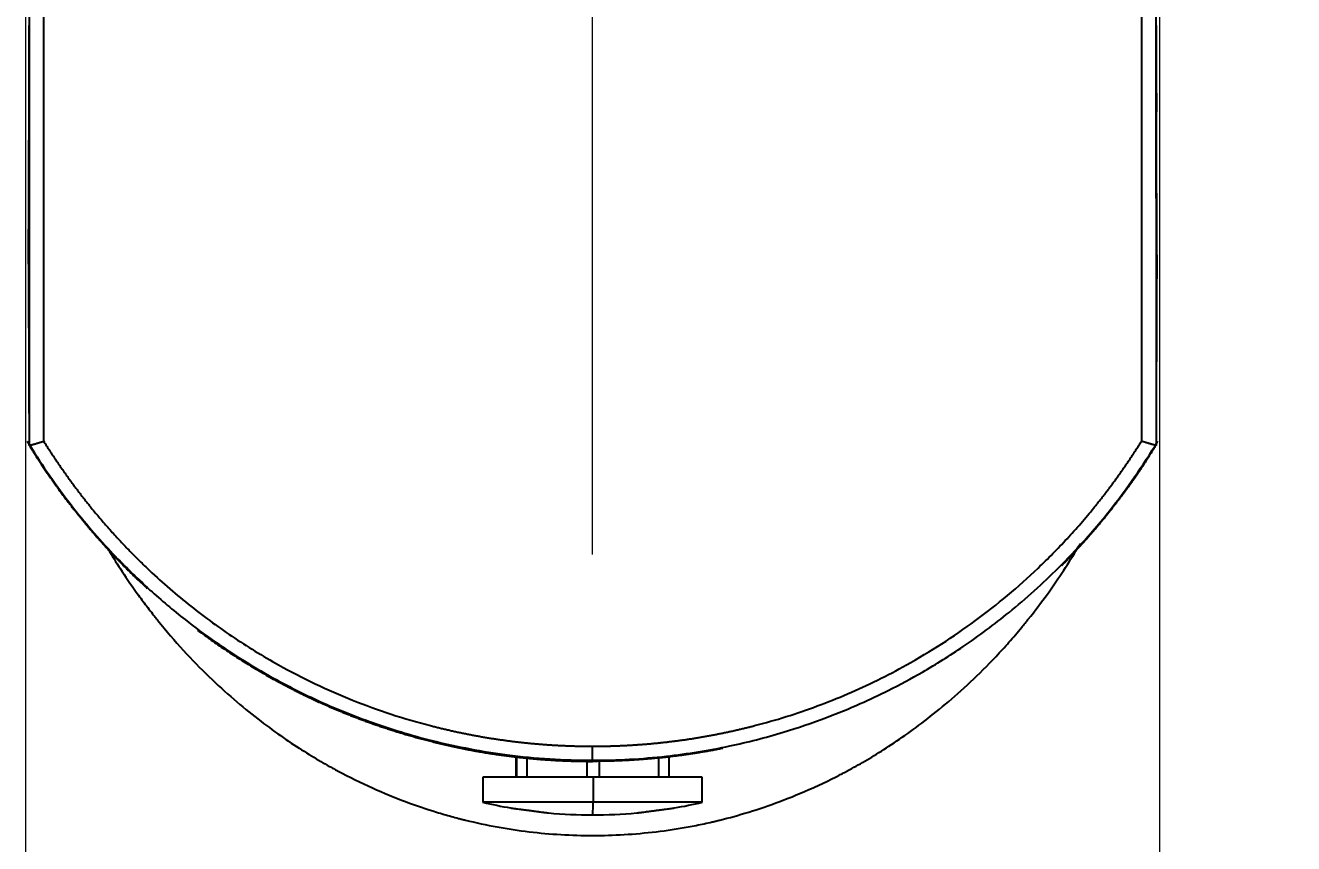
# Model space of a CAD drawing. Header units: inches. Extents: x 6245 to 6839, y 405 to 1245.
# Drawn here: x 6717.4 to 6767.8, y 675.7 to 708.2 of the extents above; entities that cross this region are included whole.
import ezdxf

# ---------------------------------------------------------------- set-up
doc = ezdxf.new("R2010")
doc.units = ezdxf.units.IN
doc.header["$LTSCALE"] = 4.84
doc.header["$MEASUREMENT"] = 0
doc.header["$PDMODE"] = 3
doc.header["$PDSIZE"] = 0.3125
doc.linetypes.add('CENTERX2', pattern=[20.32, 12.7, -2.54, 2.54, -2.54])
doc.layers.get('0').update_dxf_attribs({"linetype": 'CONTINUOUS', "lineweight": 13})
doc.layers.get('Defpoints').update_dxf_attribs({"color": 3, "linetype": 'CONTINUOUS'})
doc.layers.add('CENTER', color=1, linetype='CENTERX2', lineweight=15)
doc.styles.get("Standard").update_dxf_attribs({"font": 'arial.ttf', "width": 0.8})
doc.dimstyles.new('사본(2) DIMSTYLE_1', dxfattribs={"dimtxt": 7, "dimasz": 7, "dimexe": 1, "dimexo": 1, "dimgap": 3, "dimtad": 1, "dimtih": 1, "dimtoh": 1, "dimdec": 1, "dimdsep": 46, "dimtxsty": 'Standard', "dimcen": 0, "dimclrd": 3, "dimclre": 3, "dimclrt": 4, "dimadec": 1, "dimazin": 0, "dimtp": 0.3, "dimtm": 0.3, "dimtfac": 1, "dimtdec": 1, "dimtofl": 0, "dimtmove": 0, "dimatfit": 3, "dimfxl": 1, "dimtolj": 1, "dimtzin": 0, "dimarcsym": 0})

# ---------------------------------------------------------------- blocks, each defined once
blk = doc.blocks.new('*D25')
at = {"color": 3, "lineweight": -2, "transparency": 16777216}
for p, q in [((6746.292, 794.241), (6792.573, 794.241)), ((6791.573, 787.241), (6791.573, 726.079)), ((6791.573, 651.769), (6791.573, 712.931)), ((6766.792, 644.769), (6792.573, 644.769))]:
    blk.add_line(p, q, dxfattribs=at)
at = {"color": 3, "transparency": 16777216}
for points in [[(6790.406, 787.241), (6792.739, 787.241), (6791.573, 794.241)], [(6790.406, 651.769), (6792.739, 651.769), (6791.573, 644.769)]]:
    blk.add_solid(points, dxfattribs=at)
at = {"layer": 'Defpoints', "color": 0, "transparency": 16777216}
for p in [(6745.292, 794.241), (6765.792, 644.769), (6791.573, 644.769)]:
    blk.add_point(p, dxfattribs=at)
at = {"color": 4, "transparency": 16777216, "insert": (6791.573, 719.505), "char_height": 7, "attachment_point": 5}
blk.add_mtext('\\A1;149.5', dxfattribs=at)

msp = doc.modelspace()

# ---------------------------------------------------------------- linework, layer by layer
at = {"lineweight": -3, "extrusion": (-1, -2.22045e-16, 0)}
for p, q in [((6718.171, 691.647), (6718.171, 711.552)), ((6761.713, 711.552), (6761.713, 691.647)), ((6736.9, 679.122), (6736.9, 678.32)), ((6736.92, 679.121), (6736.92, 678.32)), ((6737.343, 678.32), (6737.343, 679.096)), ((6739.713, 678.959), (6739.713, 678.32)), ((6740.213, 678.32), (6740.213, 678.963)), ((6742.564, 679.113), (6742.564, 678.32)), ((6742.984, 678.32), (6742.984, 679.14)), ((6739.971, 678.32), (6735.592, 678.32)), ((6735.592, 678.32), (6735.592, 677.32)), ((6744.292, 678.32), (6739.971, 678.32)), ((6739.971, 678.32), (6739.971, 677.32)), ((6744.292, 677.32), (6744.292, 678.32)), ((6739.971, 677.32), (6735.592, 677.32)), ((6744.292, 677.32), (6739.971, 677.32))]:
    msp.add_line(p, q, dxfattribs=at)
at = {"lineweight": -3}
for start, end in [(256.8844, 260.2409), (279.7714, 283.1156), (264.7687, 270), (270, 275.2476)]:
    msp.add_arc((6739.942, 695.99), 19.17, start, end, dxfattribs=at)
msp.add_ellipse((6739.942, 695.99), major_axis=(0, -19.17), ratio=0.006581, start_param=0, end_param=0.228911, dxfattribs=at)
for points in [[(6717.442, 751.269), (6717.442, 702.519), (6717.442, 653.769)], [(6762.442, 677.769), (6762.442, 739.019), (6762.442, 751.269)], [(6762.442, 653.769), (6762.442, 665.769), (6762.442, 677.769)]]:
    msp.add_open_spline(points, degree=2)
for points, degree in [([(6717.592, 711.722), (6717.591, 704.973), (6717.591, 698.225), (6717.591, 691.477)], 3), ([(6762.292, 711.722), (6762.293, 704.971), (6762.293, 698.222), (6762.293, 691.477)], 3), ([(6717.577, 705.288), (6717.574, 703.526), (6717.568, 702.489)], 2), ([(6762.316, 702.489), (6762.31, 703.526), (6762.307, 705.288)], 2), ([(6717.569, 702.489), (6717.567, 702.19), (6717.566, 701.89), (6717.565, 701.591)], 3), ([(6762.319, 701.591), (6762.318, 701.89), (6762.317, 702.19), (6762.315, 702.489)], 3), ([(6717.565, 701.591), (6717.562, 700.743), (6717.559, 699.896), (6717.557, 699.048)], 3), ([(6762.327, 699.048), (6762.325, 699.896), (6762.322, 700.743), (6762.319, 701.591)], 3), ([(6717.557, 699.048), (6717.558, 698.9), (6717.559, 698.755), (6717.56, 698.611)], 3), ([(6762.327, 699.048), (6762.326, 698.901), (6762.325, 698.756), (6762.324, 698.611)], 3)]:
    msp.add_open_spline(points, degree=degree, dxfattribs=at)
for points, knots in [([(6717.584, 708.154), (6717.584, 708.135), (6717.584, 708.097), (6717.584, 708.04), (6717.584, 707.983), (6717.584, 707.927), (6717.584, 707.872), (6717.583, 707.817), (6717.583, 707.763), (6717.583, 707.709), (6717.583, 707.656), (6717.583, 707.603), (6717.583, 707.551), (6717.583, 707.5), (6717.583, 707.448), (6717.582, 707.398), (6717.582, 707.348), (6717.582, 707.298), (6717.582, 707.249), (6717.582, 707.2), (6717.582, 707.152), (6717.582, 707.104), (6717.582, 707.056), (6717.581, 707.01), (6717.581, 706.963), (6717.581, 706.917), (6717.581, 706.871), (6717.581, 706.754), (6717.58, 706.566), (6717.58, 706.312), (6717.579, 706.062), (6717.578, 705.816), (6717.578, 705.654), (6717.578, 705.572)], [0, 0, 0, 0, 0.020289, 0.040466, 0.060532, 0.080487, 0.10033, 0.120063, 0.139686, 0.159198, 0.178601, 0.197893, 0.217076, 0.23615, 0.255114, 0.27397, 0.292716, 0.311354, 0.329884, 0.348306, 0.366619, 0.384825, 0.402923, 0.420914, 0.438798, 0.456574, 0.474244, 0.491806, 0.594173, 0.696139, 0.797743, 0.899018, 1, 1, 1, 1]), ([(6762.3, 708.154), (6762.3, 708.136), (6762.3, 708.099), (6762.3, 708.043), (6762.3, 707.985), (6762.3, 707.925), (6762.3, 707.864), (6762.301, 707.801), (6762.301, 707.736), (6762.301, 707.67), (6762.301, 707.601), (6762.301, 707.532), (6762.301, 707.46), (6762.301, 707.388), (6762.302, 707.313), (6762.302, 707.237), (6762.302, 707.16), (6762.302, 707.081), (6762.302, 707.001), (6762.303, 706.919), (6762.303, 706.794), (6762.303, 706.636), (6762.304, 706.461), (6762.304, 706.32), (6762.305, 706.123), (6762.305, 705.877), (6762.306, 705.669), (6762.306, 705.572)], [0, 0, 0, 0, 0.019153, 0.039028, 0.059626, 0.080947, 0.10299, 0.125757, 0.149246, 0.173458, 0.198392, 0.224049, 0.25043, 0.277532, 0.305358, 0.333906, 0.363177, 0.393171, 0.423887, 0.455326, 0.487488, 0.570544, 0.640418, 0.697109, 0.740618, 0.879871, 1, 1, 1, 1]), ([(6717.578, 705.572), (6717.578, 705.546), (6717.578, 705.495), (6717.577, 705.42), (6717.577, 705.352), (6717.577, 705.308), (6717.577, 705.288)], [0, 0, 0, 0, 0.275781, 0.540424, 0.793917, 1, 1, 1, 1]), ([(6762.306, 705.572), (6762.306, 705.55), (6762.306, 705.504), (6762.306, 705.436), (6762.307, 705.365), (6762.307, 705.294), (6762.307, 705.222), (6762.307, 705.148), (6762.307, 705.075), (6762.308, 705.002), (6762.308, 704.931), (6762.308, 704.862), (6762.308, 704.793), (6762.308, 704.748), (6762.308, 704.726)], [0, 0, 0, 0, 0.081189, 0.16369, 0.247504, 0.33263, 0.41907, 0.506823, 0.59485, 0.680544, 0.763905, 0.844934, 0.923632, 1, 1, 1, 1]), ([(6717.56, 698.607), (6717.56, 698.577), (6717.56, 698.516), (6717.561, 698.424), (6717.561, 698.332), (6717.562, 698.238), (6717.562, 698.143), (6717.563, 698.046), (6717.563, 697.948), (6717.564, 697.848), (6717.564, 697.747), (6717.565, 697.644), (6717.566, 697.539), (6717.566, 697.468), (6717.566, 697.433)], [0, 0, 0, 0, 0.077366, 0.155805, 0.23532, 0.315915, 0.397592, 0.480357, 0.564212, 0.649162, 0.735212, 0.822365, 0.910626, 1, 1, 1, 1]), ([(6762.324, 698.607), (6762.323, 698.562), (6762.323, 698.47), (6762.321, 698.33), (6762.32, 698.188), (6762.319, 698.043), (6762.318, 697.895), (6762.317, 697.744), (6762.316, 697.59), (6762.315, 697.486), (6762.315, 697.433)], [0, 0, 0, 0, 0.117598, 0.237295, 0.359099, 0.483017, 0.609058, 0.737229, 0.86754, 1, 1, 1, 1]), ([(6717.566, 697.433), (6717.566, 697.409), (6717.567, 697.361), (6717.567, 697.289), (6717.567, 697.216), (6717.568, 697.143), (6717.568, 697.068), (6717.568, 696.992), (6717.569, 696.916), (6717.569, 696.838), (6717.57, 696.76), (6717.57, 696.68), (6717.57, 696.6), (6717.571, 696.518), (6717.571, 696.435), (6717.572, 696.351), (6717.572, 696.266), (6717.573, 696.12), (6717.574, 695.904), (6717.575, 695.609), (6717.576, 695.289), (6717.578, 694.942), (6717.579, 694.666), (6717.58, 694.471), (6717.58, 694.367), (6717.581, 694.263), (6717.581, 694.157), (6717.581, 694.05), (6717.582, 693.942), (6717.582, 693.832), (6717.583, 693.722), (6717.583, 693.61), (6717.584, 693.497), (6717.584, 693.382), (6717.585, 693.267), (6717.585, 693.15), (6717.585, 693.031), (6717.586, 692.912), (6717.586, 692.79), (6717.587, 692.668), (6717.587, 692.544), (6717.588, 692.419), (6717.588, 692.292), (6717.589, 692.164), (6717.589, 692.034), (6717.59, 691.903), (6717.59, 691.77), (6717.591, 691.636), (6717.591, 691.545), (6717.591, 691.5)], [0, 0, 0, 0, 0.014424, 0.028955, 0.043594, 0.058341, 0.073195, 0.088159, 0.103231, 0.118413, 0.133705, 0.149107, 0.164619, 0.180242, 0.195977, 0.211824, 0.227784, 0.243856, 0.293519, 0.346524, 0.402886, 0.462621, 0.525749, 0.542815, 0.559972, 0.57722, 0.594561, 0.611993, 0.629518, 0.647136, 0.664847, 0.682651, 0.700549, 0.718541, 0.736628, 0.75481, 0.773087, 0.79146, 0.809929, 0.828495, 0.847157, 0.865917, 0.884775, 0.903731, 0.922786, 0.941939, 0.961193, 0.980546, 1, 1, 1, 1]), ([(6762.315, 697.433), (6762.315, 697.415), (6762.315, 697.379), (6762.315, 697.325), (6762.315, 697.27), (6762.315, 697.216), (6762.315, 697.161), (6762.315, 697.106), (6762.314, 697.051), (6762.314, 696.995), (6762.314, 696.94), (6762.314, 696.884), (6762.314, 696.828), (6762.314, 696.772), (6762.314, 696.716), (6762.314, 696.659), (6762.313, 696.602), (6762.313, 696.545), (6762.313, 696.488), (6762.313, 696.431), (6762.313, 696.374), (6762.313, 696.316), (6762.312, 696.258), (6762.312, 696.2), (6762.312, 696.142), (6762.312, 696.084), (6762.312, 696.025), (6762.311, 695.967), (6762.311, 695.908), (6762.311, 695.849), (6762.311, 695.79), (6762.31, 695.731), (6762.31, 695.671), (6762.31, 695.611), (6762.31, 695.552), (6762.309, 695.492), (6762.309, 695.431), (6762.309, 695.371), (6762.309, 695.311), (6762.308, 695.25), (6762.308, 695.189), (6762.308, 695.128), (6762.308, 695.067), (6762.307, 695.006), (6762.307, 694.945), (6762.307, 694.883), (6762.306, 694.821), (6762.306, 694.76), (6762.306, 694.698), (6762.306, 694.636), (6762.305, 694.573), (6762.305, 694.511), (6762.305, 694.448), (6762.304, 694.386), (6762.304, 694.323), (6762.304, 694.26), (6762.304, 694.197), (6762.303, 694.133), (6762.303, 694.07), (6762.303, 694.006), (6762.302, 693.943), (6762.302, 693.879), (6762.302, 693.815), (6762.302, 693.751), (6762.301, 693.686), (6762.301, 693.622), (6762.301, 693.558), (6762.3, 693.493), (6762.3, 693.428), (6762.3, 693.363), (6762.3, 693.298), (6762.299, 693.233), (6762.299, 693.168), (6762.299, 693.103), (6762.298, 693.037), (6762.298, 692.972), (6762.298, 692.906), (6762.298, 692.84), (6762.297, 692.774), (6762.297, 692.708), (6762.297, 692.642), (6762.297, 692.576), (6762.296, 692.509), (6762.296, 692.443), (6762.296, 692.376), (6762.296, 692.309), (6762.295, 692.242), (6762.295, 692.175), (6762.295, 692.108), (6762.295, 692.041), (6762.294, 691.974), (6762.294, 691.906), (6762.294, 691.839), (6762.294, 691.771), (6762.294, 691.704), (6762.293, 691.636), (6762.293, 691.568), (6762.293, 691.523), (6762.293, 691.5)], [0, 0, 0, 0, 0.01106, 0.022107, 0.033141, 0.044161, 0.055168, 0.066161, 0.077142, 0.088108, 0.099062, 0.110002, 0.120929, 0.131842, 0.142743, 0.153629, 0.164502, 0.175362, 0.186209, 0.197042, 0.207861, 0.218667, 0.22946, 0.240239, 0.251005, 0.261757, 0.272496, 0.283222, 0.293933, 0.304632, 0.315316, 0.325988, 0.336645, 0.34729, 0.35792, 0.368537, 0.379141, 0.389731, 0.400307, 0.41087, 0.421419, 0.431955, 0.442477, 0.452985, 0.46348, 0.473961, 0.484429, 0.494882, 0.505322, 0.515749, 0.526162, 0.536561, 0.546946, 0.557318, 0.567676, 0.578021, 0.588351, 0.598668, 0.608971, 0.619261, 0.629536, 0.639798, 0.650046, 0.660281, 0.670501, 0.680708, 0.690901, 0.70108, 0.711246, 0.721397, 0.731535, 0.741659, 0.751769, 0.761865, 0.771948, 0.782016, 0.792071, 0.802111, 0.812138, 0.822151, 0.83215, 0.842135, 0.852107, 0.862064, 0.872007, 0.881937, 0.891852, 0.901754, 0.911641, 0.921515, 0.931375, 0.94122, 0.951052, 0.96087, 0.970673, 0.980463, 0.990238, 1, 1, 1, 1]), ([(6717.518, 691.649), (6718.023, 690.816), (6719.052, 689.31), (6720.709, 687.353), (6722.275, 685.811), (6723.67, 684.634), (6724.875, 683.742), (6726.044, 682.965), (6727.384, 682.172), (6729.087, 681.31), (6731.193, 680.449), (6733.719, 679.683), (6736.683, 679.125), (6738.806, 678.987), (6739.942, 678.987)], [0, 0, 0, 0, 0.108127, 0.203497, 0.285215, 0.352866, 0.406901, 0.452214, 0.509341, 0.580405, 0.664825, 0.762644, 0.874108, 1, 1, 1, 1]), ([(6717.591, 691.477), (6717.591, 691.477), (6717.591, 691.477), (6717.592, 691.477), (6717.592, 691.478), (6717.593, 691.478), (6717.594, 691.478), (6717.596, 691.479), (6717.597, 691.48), (6717.599, 691.48), (6717.602, 691.481), (6717.604, 691.482), (6717.607, 691.483), (6717.61, 691.484), (6717.613, 691.485), (6717.617, 691.486), (6717.621, 691.487), (6717.625, 691.489), (6717.629, 691.49), (6717.634, 691.491), (6717.639, 691.493), (6717.644, 691.494), (6717.65, 691.496), (6717.655, 691.498), (6717.661, 691.5), (6717.668, 691.502), (6717.674, 691.504), (6717.681, 691.506), (6717.689, 691.508), (6717.696, 691.51), (6717.704, 691.512), (6717.712, 691.515), (6717.72, 691.517), (6717.729, 691.52), (6717.738, 691.522), (6717.747, 691.525), (6717.766, 691.53), (6717.797, 691.539), (6717.842, 691.552), (6717.891, 691.567), (6717.933, 691.579), (6717.965, 691.588), (6717.987, 691.595), (6718.009, 691.601), (6718.031, 691.608), (6718.054, 691.614), (6718.077, 691.621), (6718.1, 691.627), (6718.124, 691.634), (6718.147, 691.641), (6718.163, 691.645), (6718.171, 691.647)], [0, 0, 0, 0, 0.012988, 0.026027, 0.039118, 0.05226, 0.065455, 0.078702, 0.092003, 0.105357, 0.118766, 0.132229, 0.145747, 0.159321, 0.172951, 0.186637, 0.20038, 0.21418, 0.228037, 0.241953, 0.255927, 0.26996, 0.284052, 0.298204, 0.312415, 0.326687, 0.34102, 0.355414, 0.369869, 0.384386, 0.398965, 0.413607, 0.428311, 0.443079, 0.45791, 0.472805, 0.487764, 0.549955, 0.612782, 0.676263, 0.740414, 0.766322, 0.792242, 0.818173, 0.844114, 0.870067, 0.896031, 0.922006, 0.947993, 0.973991, 1, 1, 1, 1]), ([(6717.591, 691.478), (6717.591, 691.478), (6717.591, 691.48), (6717.591, 691.487), (6717.591, 691.493), (6717.591, 691.501)], [0, 0, 0, 0, 0.5, 0.5, 1, 1, 1, 1]), ([(6717.591, 691.5), (6717.607, 691.475), (6717.637, 691.425), (6717.684, 691.35), (6717.731, 691.275), (6717.779, 691.199), (6717.827, 691.123), (6717.876, 691.047), (6717.925, 690.971), (6717.974, 690.894), (6718.025, 690.817), (6718.075, 690.74), (6718.127, 690.662), (6718.178, 690.584), (6718.231, 690.506), (6718.284, 690.428), (6718.337, 690.35), (6718.391, 690.271), (6718.445, 690.192), (6718.501, 690.113), (6718.556, 690.034), (6718.613, 689.954), (6718.669, 689.874), (6718.727, 689.794), (6718.785, 689.714), (6718.844, 689.634), (6718.903, 689.553), (6718.963, 689.473), (6719.023, 689.392), (6719.084, 689.311), (6719.146, 689.229), (6719.208, 689.148), (6719.271, 689.066), (6719.335, 688.985), (6719.399, 688.903), (6719.465, 688.821), (6719.53, 688.738), (6719.597, 688.656), (6719.664, 688.574), (6719.731, 688.491), (6719.8, 688.408), (6719.869, 688.325), (6719.939, 688.242), (6720.009, 688.159), (6720.08, 688.076), (6720.152, 687.993), (6720.225, 687.909), (6720.298, 687.826), (6720.372, 687.742), (6720.446, 687.659), (6720.522, 687.575), (6720.598, 687.492), (6720.674, 687.408), (6720.752, 687.324), (6720.83, 687.24), (6720.908, 687.157), (6720.988, 687.073), (6721.068, 686.989), (6721.149, 686.905), (6721.23, 686.822), (6721.312, 686.738), (6721.395, 686.654), (6721.478, 686.571), (6721.563, 686.487), (6721.648, 686.404), (6721.733, 686.32), (6721.819, 686.237), (6721.955, 686.107), (6722.107, 685.964), (6722.231, 685.85), (6722.277, 685.808)], [0, 0, 0, 0, 0.011878, 0.023824, 0.03584, 0.047924, 0.060076, 0.072298, 0.084587, 0.096945, 0.109372, 0.121866, 0.134428, 0.147059, 0.159757, 0.172523, 0.185357, 0.198259, 0.211228, 0.224264, 0.237368, 0.250541, 0.263782, 0.277091, 0.290469, 0.303916, 0.317433, 0.33102, 0.344676, 0.358403, 0.372201, 0.38607, 0.40001, 0.414022, 0.428106, 0.442262, 0.456492, 0.470793, 0.485166, 0.499611, 0.514128, 0.528715, 0.543373, 0.558102, 0.572901, 0.587769, 0.602707, 0.617714, 0.632789, 0.647933, 0.663144, 0.678423, 0.693768, 0.709179, 0.724656, 0.740197, 0.755802, 0.771471, 0.787202, 0.802995, 0.818849, 0.834763, 0.850737, 0.866769, 0.882859, 0.899005, 0.915209, 0.93147, 0.97505, 1, 1, 1, 1]), ([(6718.171, 691.647), (6718.185, 691.624), (6718.215, 691.577), (6718.26, 691.506), (6718.304, 691.436), (6718.349, 691.366), (6718.394, 691.297), (6718.44, 691.227), (6718.485, 691.158), (6718.53, 691.089), (6718.576, 691.021), (6718.622, 690.952), (6718.667, 690.884), (6718.713, 690.816), (6718.759, 690.748), (6718.806, 690.681), (6718.852, 690.614), (6718.899, 690.547), (6718.945, 690.48), (6718.992, 690.414), (6719.039, 690.347), (6719.086, 690.281), (6719.133, 690.215), (6719.18, 690.15), (6719.227, 690.085), (6719.275, 690.02), (6719.323, 689.955), (6719.37, 689.89), (6719.418, 689.826), (6719.466, 689.762), (6719.515, 689.698), (6719.563, 689.634), (6719.611, 689.571), (6719.66, 689.508), (6719.709, 689.445), (6719.757, 689.382), (6719.806, 689.32), (6719.855, 689.258), (6719.905, 689.196), (6719.954, 689.134), (6720.003, 689.073), (6720.15, 688.891), (6720.398, 688.593), (6720.754, 688.183), (6721.119, 687.78), (6721.493, 687.384), (6721.875, 686.995), (6722.395, 686.489), (6723.063, 685.878), (6723.892, 685.182), (6724.749, 684.523), (6725.634, 683.901), (6726.546, 683.315), (6727.641, 682.676), (6728.928, 682.012), (6730.418, 681.36), (6731.946, 680.804), (6733.039, 680.484), (6733.67, 680.323), (6733.828, 680.284), (6733.986, 680.245), (6734.144, 680.208), (6734.303, 680.172), (6734.462, 680.136), (6734.62, 680.102), (6734.779, 680.069), (6734.938, 680.037), (6735.098, 680.005), (6735.257, 679.975), (6735.416, 679.946), (6735.576, 679.918), (6735.736, 679.891), (6735.896, 679.865), (6736.056, 679.84), (6736.216, 679.816), (6736.377, 679.793), (6736.537, 679.771), (6736.698, 679.75), (6736.859, 679.73), (6737.02, 679.711), (6737.181, 679.693), (6737.342, 679.676), (6737.503, 679.66), (6737.665, 679.646), (6737.827, 679.632), (6737.989, 679.619), (6738.151, 679.607), (6738.313, 679.597), (6738.475, 679.587), (6738.637, 679.578), (6738.8, 679.571), (6738.963, 679.564), (6739.126, 679.558), (6739.289, 679.554), (6739.452, 679.55), (6739.615, 679.548), (6739.778, 679.546), (6739.887, 679.546), (6739.942, 679.546)], [0, 0, 0, 0, 0.003209, 0.006413, 0.009612, 0.012806, 0.015995, 0.019178, 0.022357, 0.025531, 0.028699, 0.031863, 0.035022, 0.038176, 0.041325, 0.044469, 0.047609, 0.050744, 0.053874, 0.056999, 0.06012, 0.063235, 0.066347, 0.069453, 0.072556, 0.075653, 0.078746, 0.081835, 0.084919, 0.087999, 0.091074, 0.094145, 0.097211, 0.100274, 0.103332, 0.106386, 0.109435, 0.11248, 0.115522, 0.118559, 0.121592, 0.124621, 0.145477, 0.166349, 0.187245, 0.208176, 0.229151, 0.250178, 0.291897, 0.333486, 0.37502, 0.416574, 0.458222, 0.50004, 0.562746, 0.625161, 0.687539, 0.750133, 0.7564, 0.762662, 0.76892, 0.775175, 0.781426, 0.787674, 0.793919, 0.800162, 0.806401, 0.812639, 0.818875, 0.825109, 0.831341, 0.837573, 0.843803, 0.850033, 0.856263, 0.862492, 0.868721, 0.874951, 0.881181, 0.887412, 0.893644, 0.899877, 0.906112, 0.912349, 0.918588, 0.92483, 0.931074, 0.93732, 0.94357, 0.949823, 0.95608, 0.962341, 0.968606, 0.974875, 0.981149, 0.987427, 0.993711, 1, 1, 1, 1]), ([(6739.942, 678.987), (6740.923, 678.987), (6742.746, 679.089), (6745.272, 679.497), (6747.388, 680.039), (6749.11, 680.624), (6750.497, 681.194), (6751.769, 681.795), (6753.142, 682.535), (6754.759, 683.548), (6756.585, 684.906), (6758.551, 686.681), (6760.565, 688.935), (6761.781, 690.683), (6762.366, 691.649)], [0, 0, 0, 0, 0.10891, 0.203589, 0.284598, 0.352126, 0.406162, 0.451636, 0.508951, 0.579906, 0.664127, 0.762321, 0.874811, 1, 1, 1, 1]), ([(6739.942, 679.546), (6739.968, 679.546), (6740.019, 679.546), (6740.096, 679.546), (6740.173, 679.547), (6740.25, 679.547), (6740.327, 679.548), (6740.403, 679.55), (6740.48, 679.551), (6740.557, 679.553), (6740.634, 679.555), (6740.71, 679.557), (6740.787, 679.559), (6740.864, 679.562), (6740.94, 679.565), (6741.017, 679.568), (6741.094, 679.571), (6741.17, 679.575), (6741.247, 679.578), (6741.323, 679.582), (6741.399, 679.586), (6741.476, 679.591), (6741.552, 679.596), (6741.628, 679.6), (6741.705, 679.605), (6741.781, 679.611), (6741.857, 679.616), (6741.933, 679.622), (6742.01, 679.628), (6742.086, 679.634), (6742.162, 679.641), (6742.238, 679.647), (6742.314, 679.654), (6742.39, 679.661), (6742.466, 679.669), (6742.542, 679.676), (6742.618, 679.684), (6742.694, 679.692), (6742.769, 679.701), (6742.845, 679.709), (6742.921, 679.718), (6742.997, 679.727), (6743.072, 679.736), (6743.148, 679.745), (6743.224, 679.755), (6743.299, 679.765), (6743.375, 679.775), (6743.451, 679.785), (6743.526, 679.796), (6743.602, 679.806), (6743.677, 679.817), (6743.752, 679.829), (6743.828, 679.84), (6743.903, 679.852), (6743.978, 679.864), (6744.054, 679.876), (6744.129, 679.888), (6744.204, 679.901), (6744.279, 679.913), (6744.355, 679.926), (6744.43, 679.94), (6744.505, 679.953), (6744.58, 679.967), (6744.655, 679.981), (6744.73, 679.995), (6744.805, 680.009), (6744.88, 680.024), (6744.955, 680.039), (6745.03, 680.054), (6745.105, 680.069), (6745.179, 680.085), (6745.254, 680.1), (6745.329, 680.116), (6745.404, 680.132), (6745.478, 680.149), (6745.553, 680.165), (6745.628, 680.182), (6745.702, 680.199), (6745.777, 680.217), (6745.851, 680.234), (6745.926, 680.252), (6746, 680.27), (6746.075, 680.288), (6746.149, 680.307), (6746.223, 680.325), (6746.298, 680.344), (6746.768, 680.465), (6747.627, 680.711), (6748.857, 681.132), (6750.063, 681.615), (6751.246, 682.159), (6752.497, 682.815), (6753.801, 683.594), (6755.14, 684.515), (6756.416, 685.519), (6757.427, 686.424), (6758.202, 687.187), (6758.767, 687.778), (6759.311, 688.385), (6759.694, 688.841), (6759.93, 689.134), (6760.029, 689.258), (6760.127, 689.382), (6760.224, 689.508), (6760.321, 689.634), (6760.418, 689.762), (6760.514, 689.89), (6760.609, 690.019), (6760.704, 690.15), (6760.798, 690.281), (6760.892, 690.413), (6760.986, 690.547), (6761.078, 690.681), (6761.171, 690.816), (6761.262, 690.952), (6761.354, 691.089), (6761.444, 691.227), (6761.535, 691.366), (6761.624, 691.506), (6761.684, 691.6), (6761.713, 691.647)], [0, 0, 0, 0, 0.00296, 0.005919, 0.008876, 0.011833, 0.014788, 0.017742, 0.020695, 0.023647, 0.026598, 0.029548, 0.032498, 0.035446, 0.038393, 0.041339, 0.044285, 0.047229, 0.050173, 0.053116, 0.056058, 0.059, 0.06194, 0.064881, 0.06782, 0.070759, 0.073697, 0.076635, 0.079572, 0.082508, 0.085444, 0.08838, 0.091315, 0.094249, 0.097184, 0.100118, 0.103051, 0.105984, 0.108917, 0.11185, 0.114782, 0.117715, 0.120647, 0.123578, 0.12651, 0.129442, 0.132373, 0.135305, 0.138236, 0.141168, 0.144099, 0.147031, 0.149962, 0.152894, 0.155826, 0.158758, 0.16169, 0.164622, 0.167555, 0.170488, 0.173421, 0.176355, 0.179288, 0.182222, 0.185157, 0.188092, 0.191027, 0.193963, 0.1969, 0.199837, 0.202774, 0.205712, 0.208651, 0.21159, 0.21453, 0.217471, 0.220412, 0.223354, 0.226297, 0.22924, 0.232185, 0.23513, 0.238076, 0.241023, 0.243971, 0.24692, 0.24987, 0.299965, 0.349894, 0.399786, 0.449772, 0.49998, 0.562622, 0.624975, 0.68729, 0.749822, 0.781331, 0.812738, 0.844077, 0.875378, 0.881439, 0.887515, 0.893609, 0.89972, 0.905848, 0.911994, 0.918157, 0.924338, 0.930538, 0.936756, 0.942992, 0.949248, 0.955523, 0.961817, 0.96813, 0.974464, 0.980817, 0.987191, 0.993585, 1, 1, 1, 1]), ([(6762.293, 691.5), (6762.28, 691.478), (6762.252, 691.433), (6762.21, 691.365), (6762.166, 691.294), (6762.12, 691.22), (6762.071, 691.143), (6762.021, 691.064), (6761.968, 690.981), (6761.913, 690.896), (6761.856, 690.809), (6761.797, 690.718), (6761.735, 690.625), (6761.671, 690.53), (6761.605, 690.431), (6761.536, 690.331), (6761.465, 690.227), (6761.391, 690.121), (6761.315, 690.013), (6761.236, 689.902), (6761.155, 689.789), (6761.071, 689.674), (6760.984, 689.556), (6760.895, 689.436), (6760.803, 689.313), (6760.708, 689.189), (6760.61, 689.062), (6760.509, 688.933), (6760.405, 688.802), (6760.298, 688.669), (6760.188, 688.534), (6760.075, 688.397), (6759.959, 688.258), (6759.84, 688.118), (6759.717, 687.975), (6759.591, 687.831), (6759.462, 687.685), (6759.329, 687.538), (6759.193, 687.389), (6759.053, 687.238), (6758.91, 687.086), (6758.763, 686.933), (6758.64, 686.807), (6758.566, 686.731), (6758.542, 686.707)], [0, 0, 0, 0, 0.012595, 0.02576, 0.039495, 0.053799, 0.068673, 0.084116, 0.100128, 0.116711, 0.133862, 0.151584, 0.169874, 0.188734, 0.208164, 0.228162, 0.248731, 0.269868, 0.291575, 0.313851, 0.336696, 0.36011, 0.384094, 0.408646, 0.433768, 0.459459, 0.485719, 0.512548, 0.539946, 0.567912, 0.596448, 0.625553, 0.655226, 0.685469, 0.71628, 0.74766, 0.779608, 0.812126, 0.845212, 0.878867, 0.91309, 0.947882, 0.983243, 1, 1, 1, 1]), ([(6762.292, 691.477), (6762.292, 691.477), (6762.292, 691.477), (6762.292, 691.477), (6762.291, 691.478), (6762.29, 691.478), (6762.289, 691.479), (6762.288, 691.479), (6762.286, 691.48), (6762.284, 691.48), (6762.282, 691.481), (6762.279, 691.482), (6762.277, 691.483), (6762.274, 691.484), (6762.27, 691.485), (6762.267, 691.486), (6762.263, 691.487), (6762.258, 691.488), (6762.254, 691.49), (6762.249, 691.491), (6762.244, 691.493), (6762.239, 691.495), (6762.233, 691.496), (6762.227, 691.498), (6762.221, 691.5), (6762.215, 691.502), (6762.208, 691.504), (6762.201, 691.506), (6762.194, 691.508), (6762.187, 691.51), (6762.179, 691.513), (6762.171, 691.515), (6762.163, 691.518), (6762.154, 691.52), (6762.146, 691.523), (6762.137, 691.525), (6762.127, 691.528), (6762.117, 691.531), (6762.107, 691.534), (6762.095, 691.537), (6762.083, 691.541), (6762.07, 691.545), (6762.056, 691.549), (6762.042, 691.553), (6762.026, 691.558), (6762.01, 691.562), (6761.993, 691.567), (6761.976, 691.572), (6761.957, 691.578), (6761.938, 691.584), (6761.918, 691.589), (6761.898, 691.595), (6761.877, 691.602), (6761.855, 691.608), (6761.832, 691.615), (6761.809, 691.621), (6761.786, 691.628), (6761.762, 691.634), (6761.738, 691.641), (6761.722, 691.645), (6761.713, 691.647)], [0, 0, 0, 0, 0.012764, 0.025613, 0.038546, 0.051561, 0.064659, 0.077839, 0.091102, 0.104447, 0.117876, 0.13139, 0.144988, 0.158669, 0.172428, 0.186262, 0.200166, 0.214137, 0.22817, 0.242262, 0.256408, 0.270605, 0.284848, 0.299135, 0.313462, 0.327825, 0.342221, 0.356647, 0.371101, 0.385579, 0.400079, 0.4146, 0.429139, 0.443696, 0.458268, 0.472854, 0.487452, 0.50302, 0.51932, 0.536344, 0.554085, 0.572531, 0.591669, 0.611483, 0.631954, 0.653061, 0.67478, 0.697081, 0.719933, 0.743303, 0.767167, 0.791509, 0.816307, 0.841538, 0.867172, 0.893176, 0.919511, 0.946129, 0.972979, 1, 1, 1, 1]), ([(6762.293, 691.478), (6762.293, 691.478), (6762.293, 691.48), (6762.293, 691.487), (6762.293, 691.493), (6762.293, 691.501)], [0, 0, 0, 0, 0.5, 0.5, 1, 1, 1, 1]), ([(6720.785, 687.268), (6720.938, 687.015), (6721.103, 686.752), (6721.48, 686.178), (6721.695, 685.864), (6722.046, 685.379), (6722.168, 685.215), (6722.358, 684.966), (6722.455, 684.84), (6722.571, 684.692), (6722.63, 684.618), (6722.66, 684.581), (6722.675, 684.562), (6722.682, 684.553), (6722.686, 684.548), (6722.688, 684.546), (6722.689, 684.545), (6722.689, 684.544), (6722.689, 684.544), (6722.69, 684.544), (6723.028, 684.123), (6723.368, 683.727), (6724.047, 682.986), (6724.386, 682.639), (6725.056, 681.992), (6725.387, 681.69), (6726.036, 681.129), (6726.354, 680.87), (6726.974, 680.39), (6727.274, 680.169), (6727.854, 679.762), (6728.133, 679.577), (6728.666, 679.238), (6728.919, 679.084), (6729.277, 678.875), (6729.393, 678.81), (6729.561, 678.716), (6729.643, 678.67), (6729.737, 678.619), (6729.783, 678.594), (6729.806, 678.582), (6729.818, 678.576), (6729.823, 678.573), (6729.826, 678.571), (6729.828, 678.571), (6729.828, 678.57), (6729.829, 678.57), (6729.829, 678.57), (6729.829, 678.57), (6729.829, 678.57), (6729.829, 678.57), (6730.297, 678.32), (6730.757, 678.095), (6731.657, 677.69), (6732.097, 677.51), (6732.949, 677.191), (6733.361, 677.051), (6733.956, 676.869), (6734.15, 676.812), (6734.435, 676.733), (6734.576, 676.696), (6734.738, 676.654), (6734.818, 676.634), (6734.858, 676.624), (6734.878, 676.619), (6734.888, 676.617), (6734.893, 676.615), (6734.895, 676.615), (6734.896, 676.615), (6734.897, 676.614), (6734.897, 676.614), (6735.315, 676.511), (6735.735, 676.422), (6736.578, 676.268), (6737, 676.205), (6738.266, 676.052), (6739.11, 676.003), (6739.942, 676.003)], [0, 0, 0, 0, 0.047669, 0.047669, 0.100577, 0.100577, 0.12703, 0.12703, 0.140257, 0.146871, 0.150177, 0.151831, 0.152657, 0.153071, 0.153277, 0.153381, 0.153432, 0.153458, 0.153458, 0.153484, 0.153484, 0.206391, 0.206391, 0.259298, 0.259298, 0.312206, 0.312206, 0.365113, 0.365113, 0.41802, 0.41802, 0.470927, 0.470927, 0.523835, 0.523835, 0.550288, 0.550288, 0.563515, 0.570129, 0.573435, 0.575089, 0.575915, 0.576329, 0.576535, 0.576639, 0.57669, 0.576716, 0.576729, 0.576736, 0.576736, 0.576742, 0.576742, 0.629649, 0.629649, 0.682556, 0.682556, 0.735464, 0.735464, 0.761917, 0.761917, 0.775144, 0.781758, 0.785064, 0.786718, 0.787544, 0.787958, 0.788164, 0.788268, 0.788319, 0.788319, 0.788371, 0.788371, 0.841278, 0.841278, 0.894185, 0.894185, 1, 1, 1, 1]), ([(6739.942, 676.003), (6740.775, 676.003), (6741.62, 676.053), (6742.889, 676.205), (6743.312, 676.269), (6743.945, 676.385), (6744.261, 676.447), (6744.629, 676.529), (6744.812, 676.572), (6744.904, 676.594), (6744.95, 676.605), (6744.973, 676.611), (6744.984, 676.614), (6744.99, 676.615), (6744.993, 676.616), (6744.994, 676.616), (6744.995, 676.616), (6744.995, 676.616), (6745.359, 676.706), (6745.74, 676.811), (6746.534, 677.055), (6746.947, 677.195), (6747.8, 677.515), (6748.241, 677.696), (6748.917, 678), (6749.145, 678.108), (6749.49, 678.278), (6749.664, 678.365), (6749.867, 678.47), (6749.969, 678.524), (6750.021, 678.552), (6750.046, 678.565), (6750.059, 678.572), (6750.065, 678.575), (6750.069, 678.577), (6750.07, 678.578), (6750.071, 678.578), (6750.071, 678.579), (6750.072, 678.579), (6750.072, 678.579), (6750.072, 678.579), (6750.279, 678.69), (6750.502, 678.814), (6750.979, 679.092), (6751.232, 679.246), (6751.764, 679.586), (6752.043, 679.772), (6752.624, 680.179), (6752.926, 680.401), (6753.547, 680.884), (6753.866, 681.145), (6754.518, 681.709), (6754.85, 682.012), (6755.523, 682.664), (6755.863, 683.013), (6756.374, 683.574), (6756.545, 683.767), (6756.801, 684.066), (6756.929, 684.218), (6757.078, 684.4), (6757.152, 684.491), (6757.189, 684.538), (6757.208, 684.561), (6757.217, 684.572), (6757.222, 684.578), (6757.224, 684.581), (6757.225, 684.582), (6757.226, 684.583), (6757.226, 684.584), (6757.226, 684.584), (6757.226, 684.584), (6757.501, 684.927), (6757.754, 685.262), (6758.222, 685.912), (6758.437, 686.227), (6758.833, 686.834), (6759.015, 687.126), (6759.219, 687.469), (6759.256, 687.532), (6759.293, 687.594)], [0, 0, 0, 0, 0.10402, 0.10402, 0.156031, 0.156031, 0.182036, 0.195038, 0.201539, 0.20479, 0.206415, 0.207228, 0.207634, 0.207838, 0.207939, 0.20799, 0.20799, 0.208041, 0.208041, 0.260051, 0.260051, 0.312061, 0.312061, 0.364071, 0.364071, 0.390076, 0.390076, 0.403079, 0.40958, 0.412831, 0.414456, 0.415269, 0.415675, 0.415878, 0.41598, 0.416031, 0.416056, 0.416069, 0.416075, 0.416075, 0.416082, 0.416082, 0.468092, 0.468092, 0.520102, 0.520102, 0.572112, 0.572112, 0.624122, 0.624122, 0.676133, 0.676133, 0.728143, 0.728143, 0.780153, 0.780153, 0.806158, 0.806158, 0.819161, 0.825662, 0.828912, 0.830538, 0.83135, 0.831757, 0.83196, 0.832062, 0.832112, 0.832138, 0.83215, 0.83215, 0.832163, 0.832163, 0.884173, 0.884173, 0.936183, 0.936183, 0.988194, 0.988194, 1, 1, 1, 1]), ([(6724.276, 684.152), (6724.305, 684.13), (6724.42, 684.045), (6724.622, 683.897), (6724.884, 683.711), (6725.148, 683.527), (6725.415, 683.347), (6725.684, 683.17), (6725.955, 682.996), (6726.23, 682.825), (6726.506, 682.657), (6726.785, 682.493), (6727.066, 682.332), (6727.255, 682.226), (6727.352, 682.173), (6727.355, 682.171), (6727.359, 682.169), (6727.364, 682.166), (6727.37, 682.163), (6727.376, 682.159), (6727.384, 682.155), (6727.393, 682.151), (6727.402, 682.146), (6727.412, 682.14), (6727.423, 682.134), (6727.435, 682.127), (6727.448, 682.12), (6727.462, 682.113), (6727.476, 682.105), (6727.492, 682.097), (6727.508, 682.088), (6727.525, 682.079), (6727.543, 682.069), (6727.562, 682.059), (6727.582, 682.048), (6727.603, 682.037), (6727.624, 682.025), (6727.647, 682.013), (6727.67, 682.001), (6727.695, 681.988), (6727.72, 681.975), (6727.746, 681.961), (6727.773, 681.947), (6727.801, 681.932), (6727.829, 681.917), (6727.859, 681.902), (6727.89, 681.886), (6727.921, 681.869), (6727.953, 681.853), (6727.987, 681.836), (6728.021, 681.818), (6728.056, 681.8), (6728.092, 681.782), (6728.129, 681.763), (6728.167, 681.744), (6728.205, 681.724), (6728.245, 681.705), (6728.285, 681.684), (6728.327, 681.664), (6728.369, 681.643), (6728.413, 681.621), (6728.457, 681.6), (6728.502, 681.578), (6728.548, 681.555), (6728.595, 681.533), (6728.643, 681.51), (6728.692, 681.486), (6728.742, 681.463), (6728.792, 681.439), (6728.844, 681.414), (6728.897, 681.39), (6728.95, 681.365), (6729.005, 681.34), (6729.06, 681.314), (6729.117, 681.288), (6729.174, 681.262), (6729.232, 681.236), (6729.292, 681.21), (6729.352, 681.183), (6729.413, 681.156), (6729.475, 681.129), (6729.538, 681.101), (6729.602, 681.073), (6729.667, 681.046), (6729.733, 681.017), (6729.8, 680.989), (6729.868, 680.961), (6729.937, 680.932), (6730.007, 680.903), (6730.078, 680.874), (6730.15, 680.845), (6730.223, 680.816), (6730.297, 680.786), (6730.372, 680.757), (6730.448, 680.727), (6730.525, 680.697), (6730.603, 680.667), (6730.682, 680.637), (6730.762, 680.607), (6730.843, 680.577), (6730.925, 680.546), (6731.008, 680.516), (6731.092, 680.486), (6731.177, 680.455), (6731.263, 680.425), (6731.35, 680.394), (6731.438, 680.364), (6731.527, 680.333), (6731.618, 680.303), (6731.709, 680.273), (6731.801, 680.242), (6731.894, 680.212), (6731.989, 680.181), (6732.084, 680.151), (6732.181, 680.121), (6732.278, 680.091), (6732.377, 680.061), (6732.476, 680.031), (6732.577, 680.001), (6732.679, 679.972), (6732.782, 679.942), (6732.885, 679.913), (6732.99, 679.884), (6733.096, 679.855), (6733.203, 679.826), (6733.312, 679.798), (6733.421, 679.769), (6733.531, 679.741), (6733.642, 679.713), (6733.755, 679.686), (6733.868, 679.658), (6733.983, 679.631), (6734.099, 679.605), (6734.215, 679.578), (6734.333, 679.552), (6734.452, 679.526), (6734.572, 679.501), (6734.693, 679.476), (6734.815, 679.451), (6734.939, 679.427), (6735.063, 679.403), (6735.189, 679.379), (6735.315, 679.356), (6735.443, 679.334), (6735.571, 679.312), (6735.701, 679.29), (6735.832, 679.269), (6735.964, 679.248), (6736.097, 679.228), (6736.232, 679.209), (6736.367, 679.19), (6736.503, 679.172), (6736.641, 679.154), (6736.779, 679.137), (6736.919, 679.12), (6737.06, 679.104), (6737.202, 679.089), (6737.345, 679.074), (6737.489, 679.06), (6737.634, 679.047), (6737.78, 679.034), (6737.928, 679.023), (6738.076, 679.012), (6738.226, 679.002), (6738.376, 678.992), (6738.528, 678.984), (6738.681, 678.976), (6738.835, 678.969), (6738.99, 678.963), (6739.146, 678.958), (6739.303, 678.953), (6739.461, 678.95), (6739.621, 678.947), (6739.781, 678.946), (6739.888, 678.946), (6739.942, 678.946)], [0, 0, 0, 0, 0.006459, 0.025575, 0.044703, 0.063848, 0.083012, 0.102202, 0.121418, 0.140657, 0.159914, 0.179187, 0.198471, 0.217761, 0.21792, 0.218138, 0.218415, 0.218752, 0.219147, 0.219602, 0.220116, 0.220689, 0.221321, 0.222012, 0.222763, 0.223572, 0.224441, 0.225369, 0.226356, 0.227402, 0.228507, 0.229671, 0.230895, 0.232177, 0.233519, 0.23492, 0.23638, 0.237899, 0.239477, 0.241115, 0.242811, 0.244567, 0.246381, 0.248255, 0.250188, 0.25218, 0.25423, 0.25634, 0.258509, 0.260737, 0.263023, 0.265369, 0.267774, 0.270237, 0.272759, 0.27534, 0.27798, 0.280679, 0.283436, 0.286252, 0.289127, 0.29206, 0.295052, 0.298102, 0.301211, 0.304378, 0.307603, 0.310887, 0.314229, 0.317629, 0.321088, 0.324605, 0.32818, 0.331813, 0.335505, 0.339254, 0.343062, 0.346929, 0.350853, 0.354835, 0.358876, 0.362975, 0.367132, 0.371347, 0.37562, 0.379952, 0.384341, 0.388789, 0.393295, 0.397859, 0.402482, 0.407162, 0.411901, 0.416698, 0.421553, 0.426466, 0.431438, 0.436467, 0.441555, 0.446701, 0.451905, 0.457167, 0.462487, 0.467866, 0.473302, 0.478797, 0.48435, 0.48996, 0.49563, 0.501357, 0.507142, 0.512986, 0.518887, 0.524847, 0.530865, 0.536941, 0.543076, 0.549268, 0.555519, 0.561828, 0.568195, 0.574621, 0.581105, 0.587647, 0.594247, 0.600906, 0.607624, 0.614399, 0.621233, 0.628126, 0.635077, 0.642087, 0.649155, 0.656282, 0.663468, 0.670713, 0.678016, 0.685379, 0.6928, 0.70028, 0.70782, 0.715419, 0.723076, 0.730794, 0.73857, 0.746406, 0.754302, 0.762257, 0.770272, 0.778347, 0.786482, 0.794676, 0.802931, 0.811246, 0.819622, 0.828058, 0.836554, 0.845112, 0.85373, 0.862408, 0.871148, 0.879949, 0.888812, 0.897736, 0.906721, 0.915769, 0.924878, 0.934049, 0.943283, 0.952578, 0.961937, 0.971358, 0.980842, 0.990389, 1, 1, 1, 1]), ([(6739.942, 678.946), (6739.942, 678.945), (6739.942, 678.97), (6739.942, 679.106), (6739.942, 679.321), (6739.942, 679.475), (6739.942, 679.546)], [0, 0, 0, 0, 0.249645, 0.499764, 0.749882, 1, 1, 1, 1]), ([(6745.105, 679.46), (6745.047, 679.448), (6744.929, 679.425), (6744.752, 679.391), (6744.572, 679.358), (6744.393, 679.327), (6744.215, 679.297), (6744.038, 679.268), (6743.862, 679.241), (6743.686, 679.215), (6743.512, 679.19), (6743.339, 679.167), (6743.167, 679.145), (6742.995, 679.124), (6742.825, 679.105), (6742.656, 679.087), (6742.488, 679.07), (6742.321, 679.054), (6742.154, 679.039), (6741.989, 679.026), (6741.825, 679.013), (6741.662, 679.002), (6741.501, 678.992), (6741.34, 678.983), (6741.18, 678.975), (6741.021, 678.968), (6740.864, 678.962), (6740.708, 678.957), (6740.552, 678.953), (6740.398, 678.949), (6740.245, 678.947), (6740.093, 678.946), (6739.992, 678.946), (6739.942, 678.946)], [0, 0, 0, 0, 0.033968, 0.069366, 0.104544, 0.139501, 0.174237, 0.208753, 0.243048, 0.277122, 0.310976, 0.344609, 0.378021, 0.411213, 0.444185, 0.476936, 0.509466, 0.541776, 0.573866, 0.605735, 0.637384, 0.668812, 0.700021, 0.731009, 0.761777, 0.792325, 0.822652, 0.85276, 0.882648, 0.912316, 0.941764, 0.970992, 1, 1, 1, 1]), ([(6736.692, 677.097), (6736.692, 677.097), (6736.698, 677.097), (6736.712, 677.095), (6736.719, 677.094), (6736.73, 677.092), (6736.734, 677.092), (6736.742, 677.091), (6736.747, 677.09), (6736.771, 677.087), (6736.794, 677.084), (6736.829, 677.079), (6736.836, 677.079), (6736.851, 677.077), (6736.859, 677.076), (6736.882, 677.072), (6736.899, 677.07), (6736.951, 677.063), (6736.989, 677.058), (6737.041, 677.052), (6737.051, 677.05), (6737.073, 677.047), (6737.105, 677.043), (6737.16, 677.036), (6737.206, 677.03), (6737.241, 677.025), (6737.253, 677.024), (6737.277, 677.021), (6737.289, 677.019), (6737.349, 677.011), (6737.398, 677.005), (6737.471, 676.995), (6737.495, 676.992), (6737.532, 676.987), (6737.544, 676.985), (6737.569, 676.982), (6737.581, 676.981), (6737.64, 676.973), (6737.687, 676.967), (6737.743, 676.959), (6737.755, 676.958), (6737.777, 676.955), (6737.788, 676.953), (6737.82, 676.949), (6737.841, 676.946), (6737.902, 676.938), (6737.939, 676.933), (6737.992, 676.926), (6738.008, 676.924), (6738.039, 676.92), (6738.068, 676.916), (6738.093, 676.913), (6738.116, 676.91), (6738.127, 676.909), (6738.155, 676.905), (6738.169, 676.903), (6738.183, 676.901), (6738.187, 676.901), (6738.191, 676.9), (6738.192, 676.9), (6738.192, 676.9)], [0, 0, 0, 0, 0.0625, 0.0625, 0.09375, 0.09375, 0.109375, 0.109375, 0.125, 0.125, 0.1875, 0.1875, 0.203125, 0.203125, 0.21875, 0.21875, 0.25, 0.25, 0.3125, 0.3125, 0.328125, 0.328125, 0.34375, 0.375, 0.40625, 0.40625, 0.421875, 0.421875, 0.4375, 0.4375, 0.5, 0.5, 0.53125, 0.53125, 0.546875, 0.546875, 0.5625, 0.5625, 0.625, 0.625, 0.640625, 0.640625, 0.65625, 0.65625, 0.6875, 0.6875, 0.75, 0.75, 0.78125, 0.78125, 0.8125, 0.84375, 0.84375, 0.875, 0.875, 0.9375, 0.9375, 0.96875, 0.96875, 1, 1, 1, 1]), ([(6741.692, 676.9), (6741.692, 676.9), (6741.698, 676.9), (6741.712, 676.902), (6741.719, 676.903), (6741.73, 676.904), (6741.734, 676.905), (6741.742, 676.906), (6741.747, 676.907), (6741.771, 676.91), (6741.794, 676.913), (6741.829, 676.917), (6741.836, 676.918), (6741.851, 676.92), (6741.858, 676.921), (6741.882, 676.924), (6741.899, 676.926), (6741.951, 676.933), (6741.989, 676.938), (6742.041, 676.945), (6742.051, 676.946), (6742.072, 676.949), (6742.105, 676.953), (6742.16, 676.961), (6742.206, 676.967), (6742.241, 676.971), (6742.253, 676.973), (6742.277, 676.976), (6742.289, 676.977), (6742.349, 676.985), (6742.398, 676.992), (6742.471, 677.001), (6742.495, 677.005), (6742.532, 677.009), (6742.544, 677.011), (6742.568, 677.014), (6742.581, 677.016), (6742.64, 677.024), (6742.687, 677.03), (6742.743, 677.037), (6742.754, 677.039), (6742.777, 677.042), (6742.788, 677.043), (6742.82, 677.047), (6742.841, 677.05), (6742.902, 677.058), (6742.939, 677.063), (6742.992, 677.07), (6743.008, 677.072), (6743.039, 677.077), (6743.068, 677.08), (6743.093, 677.084), (6743.116, 677.087), (6743.127, 677.088), (6743.155, 677.092), (6743.169, 677.094), (6743.183, 677.096), (6743.186, 677.096), (6743.191, 677.097), (6743.192, 677.097), (6743.192, 677.097)], [0, 0, 0, 0, 0.0625, 0.0625, 0.09375, 0.09375, 0.109375, 0.109375, 0.125, 0.125, 0.1875, 0.1875, 0.203125, 0.203125, 0.21875, 0.21875, 0.25, 0.25, 0.3125, 0.3125, 0.328125, 0.328125, 0.34375, 0.375, 0.40625, 0.40625, 0.421875, 0.421875, 0.4375, 0.4375, 0.5, 0.5, 0.53125, 0.53125, 0.546875, 0.546875, 0.5625, 0.5625, 0.625, 0.625, 0.640625, 0.640625, 0.65625, 0.65625, 0.6875, 0.6875, 0.75, 0.75, 0.78125, 0.78125, 0.8125, 0.84375, 0.84375, 0.875, 0.875, 0.9375, 0.9375, 0.96875, 0.96875, 1, 1, 1, 1])]:
    msp.add_open_spline(points, degree=3, knots=knots, dxfattribs=at)
at = {"layer": 'CENTER'}
msp.add_line((6739.942, 490.457), (6739.942, 941.151), dxfattribs=at)

# ---------------------------------------------------------------- dimensions: what is measured, and where the dimension line sits
at = {"color": 6}
dim = msp.add_linear_dim(base=(6791.573, 644.769), p1=(6745.292, 794.241), p2=(6765.792, 644.769), angle=90, dimstyle='사본(2) DIMSTYLE_1', dxfattribs=at)
dim.commit()
dim.dimension.update_dxf_attribs({"geometry": '*D25', "text_midpoint": (6791.573, 719.505)})

doc.saveas('drawing.dxf')
